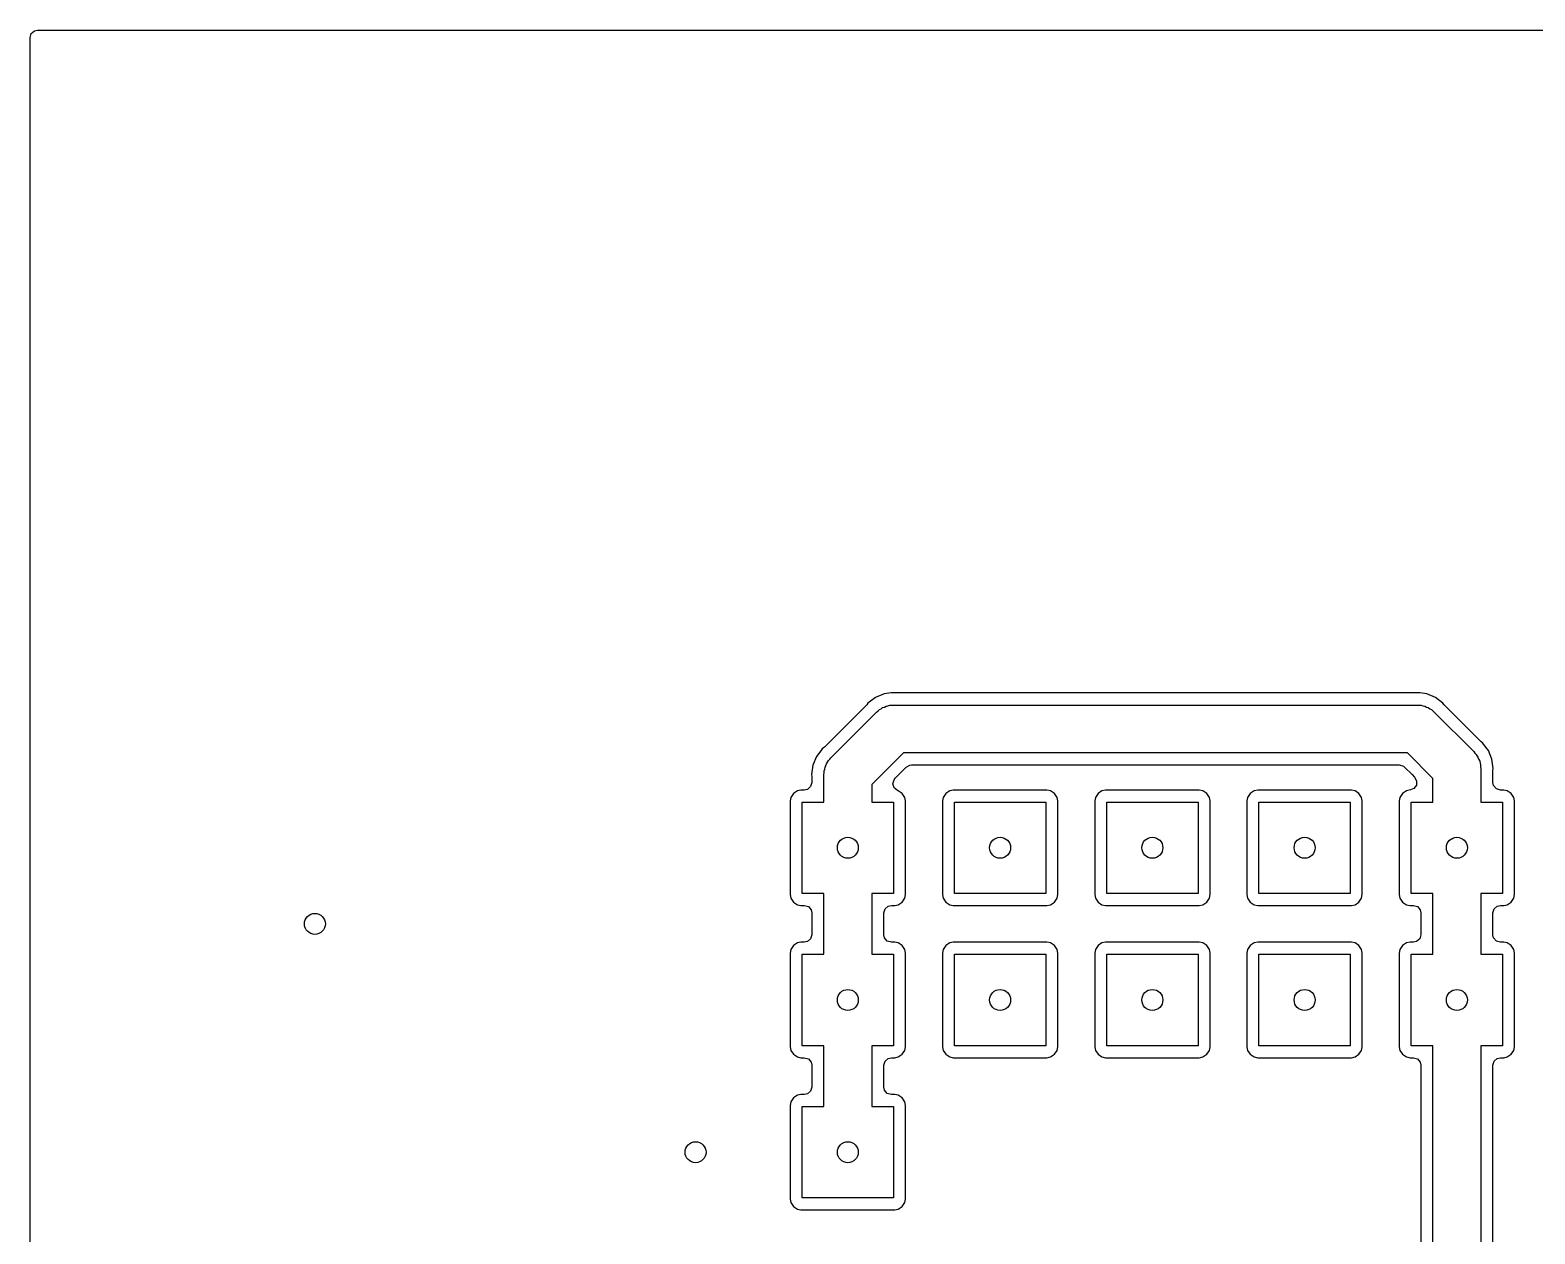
# Model space of a CAD drawing. Extents: x 0.01 to 1.99, y 0.01 to 1.59.
# Drawn here: x 0.013 to 1.001, y 0.796 to 1.587 of the extents above; entities that cross this region are included whole.
import ezdxf

# ---------------------------------------------------------------- set-up
doc = ezdxf.new("R2010")
doc.units = 0
doc.header["$MEASUREMENT"] = 0
doc.layers.add('BLACK', color=7, linetype='CONTINUOUS')

msp = doc.modelspace()

# ---------------------------------------------------------------- linework, layer by layer
at = {"layer": 'BLACK', "linetype": 'CONTINUOUS'}
for p, q in [((0.01297, 1.58207), (0.01376, 1.58475)), ((0.01297, 0.81922), (0.01297, 1.58207)), ((0.01376, 1.58475), (0.01587, 1.58658)), ((0.01587, 1.58658), (0.01793, 1.58703)), ((0.01793, 1.58703), (1.98207, 1.58703)), ((0.56808, 1.14865), (0.56314, 1.14486)), ((0.57383, 1.15103), (0.56808, 1.14865)), ((0.57845, 1.15164), (0.57383, 1.15103)), ((0.58, 1.15185), (0.57845, 1.15164)), ((0.58123, 1.15168), (0.58, 1.15185)), ((0.58187, 1.15164), (0.58123, 1.15168)), ((0.92213, 1.15164), (0.58187, 1.15164)), ((0.92277, 1.15168), (0.92213, 1.15164)), ((0.924, 1.15185), (0.92277, 1.15168)), ((0.92555, 1.15164), (0.924, 1.15185)), ((0.93017, 1.15103), (0.92555, 1.15164)), ((0.93592, 1.14865), (0.93017, 1.15103)), ((0.94086, 1.14486), (0.93592, 1.14865)), ((0.56196, 1.14339), (0.53461, 1.11604)), ((0.53886, 1.10914), (0.56886, 1.13914)), ((0.56238, 1.14388), (0.56196, 1.14339)), ((0.56314, 1.14486), (0.56238, 1.14388)), ((0.56314, 1.14486), (0.56314, 1.14486)), ((0.56886, 1.13914), (0.56987, 1.13986)), ((0.56987, 1.13986), (0.57074, 1.14074)), ((0.57074, 1.14074), (0.57185, 1.1413)), ((0.57185, 1.1413), (0.57285, 1.14203)), ((0.57285, 1.14203), (0.57403, 1.14241)), ((0.57403, 1.14241), (0.57513, 1.14298)), ((0.57513, 1.14298), (0.57636, 1.14317)), ((0.57636, 1.14317), (0.57754, 1.14355)), ((0.57754, 1.14355), (0.57878, 1.14355)), ((0.57878, 1.14355), (0.58, 1.14375)), ((0.58, 1.14375), (0.924, 1.14375)), ((0.924, 1.14375), (0.92522, 1.14355)), ((0.92522, 1.14355), (0.92646, 1.14355)), ((0.92646, 1.14355), (0.92764, 1.14317)), ((0.92764, 1.14317), (0.92887, 1.14298)), ((0.92887, 1.14298), (0.92997, 1.14241)), ((0.92997, 1.14241), (0.93115, 1.14203)), ((0.93115, 1.14203), (0.93215, 1.1413)), ((0.93215, 1.1413), (0.93326, 1.14074)), ((0.93326, 1.14074), (0.93413, 1.13986)), ((0.93413, 1.13986), (0.93514, 1.13914)), ((0.93514, 1.13914), (0.96114, 1.11314)), ((0.94162, 1.14388), (0.94086, 1.14486)), ((0.94204, 1.14339), (0.94162, 1.14388)), ((0.96539, 1.12004), (0.94204, 1.14339)), ((0.96588, 1.11962), (0.96539, 1.12004)), ((0.96686, 1.11886), (0.96588, 1.11962)), ((0.96993, 1.11486), (0.96686, 1.11886)), ((0.52935, 1.10992), (0.52697, 1.10417)), ((0.53219, 1.11362), (0.52935, 1.10992)), ((0.52935, 1.10992), (0.52935, 1.10992)), ((0.53314, 1.11486), (0.53219, 1.11362)), ((0.53219, 1.11362), (0.53219, 1.11362)), ((0.53412, 1.11562), (0.53314, 1.11486)), ((0.53461, 1.11604), (0.53412, 1.11562)), ((0.5367, 1.10615), (0.53726, 1.10726)), ((0.53726, 1.10726), (0.53814, 1.10813)), ((0.53814, 1.10813), (0.53886, 1.10914)), ((0.58652, 1.11225), (0.56575, 1.09148)), ((0.91748, 1.11225), (0.58652, 1.11225)), ((0.93425, 1.09548), (0.91748, 1.11225)), ((0.96114, 1.11314), (0.96186, 1.11213)), ((0.96186, 1.11213), (0.96274, 1.11126)), ((0.96274, 1.11126), (0.9633, 1.11015)), ((0.9633, 1.11015), (0.96403, 1.10915)), ((0.96403, 1.10915), (0.96441, 1.10797)), ((0.96441, 1.10797), (0.96498, 1.10687)), ((0.96498, 1.10687), (0.96517, 1.10564)), ((0.97065, 1.11392), (0.96993, 1.11486)), ((0.97303, 1.10817), (0.97065, 1.11392)), ((0.97385, 1.102), (0.97303, 1.10817)), ((0.97303, 1.10817), (0.97303, 1.10817)), ((0.52697, 1.10417), (0.52615, 1.098)), ((0.52615, 1.098), (0.52615, 1.098)), ((0.52615, 1.098), (0.52632, 1.09677)), ((0.53425, 1.098), (0.53445, 1.09922)), ((0.53425, 1.08), (0.53425, 1.098)), ((0.53445, 1.10046), (0.53483, 1.10164)), ((0.53445, 1.09922), (0.53445, 1.10046)), ((0.53483, 1.10164), (0.53502, 1.10287)), ((0.53502, 1.10287), (0.53559, 1.10397)), ((0.53559, 1.10397), (0.53597, 1.10515)), ((0.53597, 1.10515), (0.5367, 1.10615)), ((0.58111, 1.09568), (0.58834, 1.10291)), ((0.58834, 1.10291), (0.59079, 1.10424)), ((0.59079, 1.10424), (0.59185, 1.10436)), ((0.59185, 1.10436), (0.91215, 1.10436)), ((0.91215, 1.10436), (0.91483, 1.10357)), ((0.91483, 1.10357), (0.91566, 1.10291)), ((0.91566, 1.10291), (0.92057, 1.098)), ((0.92057, 1.098), (0.92223, 1.09634)), ((0.96517, 1.10564), (0.96555, 1.10446)), ((0.96555, 1.10446), (0.96555, 1.10322)), ((0.96555, 1.10322), (0.96575, 1.102)), ((0.96575, 1.102), (0.96575, 1.08)), ((0.97364, 1.10013), (0.97368, 1.10077)), ((0.97364, 1.09285), (0.97364, 1.10013)), ((0.97368, 1.10077), (0.97385, 1.102)), ((0.97385, 1.102), (0.97385, 1.102)), ((0.51692, 1.08744), (0.51431, 1.08569)), ((0.51922, 1.08789), (0.51692, 1.08744)), ((0.5214, 1.08789), (0.51922, 1.08789)), ((0.52346, 1.08834), (0.5214, 1.08789)), ((0.52557, 1.09017), (0.52346, 1.08834)), ((0.52636, 1.09285), (0.52557, 1.09017)), ((0.52632, 1.09677), (0.52636, 1.09613)), ((0.52636, 1.09613), (0.52636, 1.09285)), ((0.56575, 1.09148), (0.56575, 1.08)), ((0.57966, 1.09199), (0.58035, 1.0947)), ((0.58054, 1.08934), (0.57966, 1.09199)), ((0.58035, 1.0947), (0.58111, 1.09568)), ((0.58272, 1.08759), (0.58054, 1.08934)), ((0.58308, 1.08744), (0.58272, 1.08759)), ((0.58569, 1.08569), (0.58308, 1.08744)), ((0.58308, 1.08744), (0.58308, 1.08744)), ((0.61692, 1.08744), (0.61431, 1.08569)), ((0.61922, 1.08789), (0.61692, 1.08744)), ((0.68078, 1.08789), (0.61922, 1.08789)), ((0.68308, 1.08744), (0.68078, 1.08789)), ((0.68569, 1.08569), (0.68308, 1.08744)), ((0.71692, 1.08744), (0.71431, 1.08569)), ((0.71922, 1.08789), (0.71692, 1.08744)), ((0.78078, 1.08789), (0.71922, 1.08789)), ((0.78308, 1.08744), (0.78078, 1.08789)), ((0.78569, 1.08569), (0.78308, 1.08744)), ((0.81692, 1.08744), (0.81431, 1.08569)), ((0.81922, 1.08789), (0.81692, 1.08744)), ((0.88078, 1.08789), (0.81922, 1.08789)), ((0.88308, 1.08744), (0.88078, 1.08789)), ((0.88569, 1.08569), (0.88308, 1.08744)), ((0.91692, 1.08744), (0.91431, 1.08569)), ((0.9186, 1.08777), (0.91692, 1.08744)), ((0.91946, 1.08794), (0.9186, 1.08777)), ((0.92169, 1.08886), (0.91945, 1.08799)), ((0.91945, 1.08799), (0.91946, 1.08794)), ((0.92337, 1.0911), (0.92169, 1.08886)), ((0.92223, 1.09634), (0.92357, 1.09388)), ((0.92357, 1.09388), (0.92337, 1.0911)), ((0.93425, 1.08), (0.93425, 1.09548)), ((0.97409, 1.09079), (0.97364, 1.09285)), ((0.97592, 1.08868), (0.97409, 1.09079)), ((0.9786, 1.08789), (0.97592, 1.08868)), ((0.98078, 1.08789), (0.9786, 1.08789)), ((0.98308, 1.08744), (0.98078, 1.08789)), ((0.98078, 1.08789), (0.98078, 1.08789)), ((0.98569, 1.08569), (0.98308, 1.08744)), ((0.51256, 1.08308), (0.51211, 1.08078)), ((0.51211, 1.08078), (0.51211, 1.01922)), ((0.51431, 1.08569), (0.51256, 1.08308)), ((0.51256, 1.08308), (0.51256, 1.08308)), ((0.52, 1.02), (0.52, 1.08)), ((0.52, 1.08), (0.53425, 1.08)), ((0.56575, 1.08), (0.58, 1.08)), ((0.58, 1.08), (0.58, 1.02)), ((0.58744, 1.08308), (0.58569, 1.08569)), ((0.58789, 1.08078), (0.58744, 1.08308)), ((0.58789, 1.01922), (0.58789, 1.08078)), ((0.61256, 1.08308), (0.61211, 1.08078)), ((0.61211, 1.08078), (0.61211, 1.01922)), ((0.61431, 1.08569), (0.61256, 1.08308)), ((0.61256, 1.08308), (0.61256, 1.08308)), ((0.62, 1.02), (0.62, 1.08)), ((0.62, 1.08), (0.68, 1.08)), ((0.68, 1.08), (0.68, 1.02)), ((0.68744, 1.08308), (0.68569, 1.08569)), ((0.68789, 1.08078), (0.68744, 1.08308)), ((0.68789, 1.01922), (0.68789, 1.08078)), ((0.71256, 1.08308), (0.71211, 1.08078)), ((0.71211, 1.08078), (0.71211, 1.01922)), ((0.71431, 1.08569), (0.71256, 1.08308)), ((0.71256, 1.08308), (0.71256, 1.08308)), ((0.72, 1.02), (0.72, 1.08)), ((0.72, 1.08), (0.78, 1.08)), ((0.78, 1.08), (0.78, 1.02)), ((0.78744, 1.08308), (0.78569, 1.08569)), ((0.78789, 1.08078), (0.78744, 1.08308)), ((0.78789, 1.01922), (0.78789, 1.08078)), ((0.81256, 1.08308), (0.81211, 1.08078)), ((0.81211, 1.08078), (0.81211, 1.01922)), ((0.81431, 1.08569), (0.81256, 1.08308)), ((0.81256, 1.08308), (0.81256, 1.08308)), ((0.82, 1.02), (0.82, 1.08)), ((0.82, 1.08), (0.88, 1.08)), ((0.88, 1.08), (0.88, 1.02)), ((0.88744, 1.08308), (0.88569, 1.08569)), ((0.88789, 1.08078), (0.88744, 1.08308)), ((0.88789, 1.01922), (0.88789, 1.08078)), ((0.91256, 1.08308), (0.91211, 1.08078)), ((0.91211, 1.08078), (0.91211, 1.01922)), ((0.91431, 1.08569), (0.91256, 1.08308)), ((0.91256, 1.08308), (0.91256, 1.08308)), ((0.92, 1.02), (0.92, 1.08)), ((0.92, 1.08), (0.93425, 1.08)), ((0.96575, 1.08), (0.98, 1.08)), ((0.98, 1.08), (0.98, 1.02)), ((0.98744, 1.08308), (0.98569, 1.08569)), ((0.98789, 1.08078), (0.98744, 1.08308)), ((0.98789, 1.01922), (0.98789, 1.08078)), ((0.51211, 1.01922), (0.51256, 1.01692)), ((0.53425, 1.02), (0.52, 1.02)), ((0.53425, 0.98), (0.53425, 1.02)), ((0.58, 1.02), (0.56575, 1.02)), ((0.56575, 1.02), (0.56575, 0.98)), ((0.58744, 1.01692), (0.58789, 1.01922)), ((0.58789, 1.01922), (0.58789, 1.01922)), ((0.61211, 1.01922), (0.61256, 1.01692)), ((0.68, 1.02), (0.62, 1.02)), ((0.68744, 1.01692), (0.68789, 1.01922)), ((0.68789, 1.01922), (0.68789, 1.01922)), ((0.71211, 1.01922), (0.71256, 1.01692)), ((0.78, 1.02), (0.72, 1.02)), ((0.78744, 1.01692), (0.78789, 1.01922)), ((0.78789, 1.01922), (0.78789, 1.01922)), ((0.81211, 1.01922), (0.81256, 1.01692)), ((0.88, 1.02), (0.82, 1.02)), ((0.88744, 1.01692), (0.88789, 1.01922)), ((0.91211, 1.01922), (0.91256, 1.01692)), ((0.93425, 1.02), (0.92, 1.02)), ((0.93425, 0.98), (0.93425, 1.02)), ((0.98, 1.02), (0.96575, 1.02)), ((0.96575, 1.02), (0.96575, 0.98)), ((0.98744, 1.01692), (0.98789, 1.01922)), ((0.51256, 1.01692), (0.51256, 1.01692)), ((0.51256, 1.01692), (0.51431, 1.01431)), ((0.51431, 1.01431), (0.51692, 1.01256)), ((0.51692, 1.01256), (0.51692, 1.01256)), ((0.51692, 1.01256), (0.51922, 1.01211)), ((0.51922, 1.01211), (0.51922, 1.01211)), ((0.51922, 1.01211), (0.5214, 1.01211)), ((0.5214, 1.01211), (0.52408, 1.01132)), ((0.52408, 1.01132), (0.52591, 1.00921)), ((0.52591, 1.00921), (0.52636, 1.00715)), ((0.57364, 1.00715), (0.57443, 1.00983)), ((0.57443, 1.00983), (0.57654, 1.01166)), ((0.57654, 1.01166), (0.5786, 1.01211)), ((0.5786, 1.01211), (0.58078, 1.01211)), ((0.58078, 1.01211), (0.58308, 1.01256)), ((0.58308, 1.01256), (0.58569, 1.01431)), ((0.58308, 1.01256), (0.58308, 1.01256)), ((0.58569, 1.01431), (0.58744, 1.01692)), ((0.61256, 1.01692), (0.61256, 1.01692)), ((0.61256, 1.01692), (0.61431, 1.01431)), ((0.61431, 1.01431), (0.61692, 1.01256)), ((0.61692, 1.01256), (0.61692, 1.01256)), ((0.61692, 1.01256), (0.61922, 1.01211)), ((0.61922, 1.01211), (0.61922, 1.01211)), ((0.61922, 1.01211), (0.68078, 1.01211)), ((0.68078, 1.01211), (0.68308, 1.01256)), ((0.68308, 1.01256), (0.68569, 1.01431)), ((0.68308, 1.01256), (0.68308, 1.01256)), ((0.68569, 1.01431), (0.68744, 1.01692)), ((0.71256, 1.01692), (0.71256, 1.01692)), ((0.71256, 1.01692), (0.71431, 1.01431)), ((0.71431, 1.01431), (0.71692, 1.01256)), ((0.71692, 1.01256), (0.71692, 1.01256)), ((0.71692, 1.01256), (0.71922, 1.01211)), ((0.71922, 1.01211), (0.71922, 1.01211)), ((0.71922, 1.01211), (0.78078, 1.01211)), ((0.78078, 1.01211), (0.78308, 1.01256)), ((0.78308, 1.01256), (0.78569, 1.01431)), ((0.78308, 1.01256), (0.78308, 1.01256)), ((0.78569, 1.01431), (0.78744, 1.01692)), ((0.81256, 1.01692), (0.81256, 1.01692)), ((0.81256, 1.01692), (0.81431, 1.01431)), ((0.81431, 1.01431), (0.81692, 1.01256)), ((0.81692, 1.01256), (0.81692, 1.01256)), ((0.81692, 1.01256), (0.81922, 1.01211)), ((0.81922, 1.01211), (0.81922, 1.01211)), ((0.81922, 1.01211), (0.88078, 1.01211)), ((0.88078, 1.01211), (0.88308, 1.01256)), ((0.88308, 1.01256), (0.88569, 1.01431)), ((0.88308, 1.01256), (0.88308, 1.01256)), ((0.88569, 1.01431), (0.88744, 1.01692)), ((0.91256, 1.01692), (0.91256, 1.01692)), ((0.91256, 1.01692), (0.91431, 1.01431)), ((0.91431, 1.01431), (0.91692, 1.01256)), ((0.91692, 1.01256), (0.91692, 1.01256)), ((0.91692, 1.01256), (0.91922, 1.01211)), ((0.91922, 1.01211), (0.91922, 1.01211)), ((0.91922, 1.01211), (0.9214, 1.01211)), ((0.9214, 1.01211), (0.92408, 1.01132)), ((0.92408, 1.01132), (0.92591, 1.00921)), ((0.92591, 1.00921), (0.92636, 1.00715)), ((0.97364, 1.00715), (0.97443, 1.00983)), ((0.97443, 1.00983), (0.97654, 1.01166)), ((0.97654, 1.01166), (0.9786, 1.01211)), ((0.9786, 1.01211), (0.98078, 1.01211)), ((0.98078, 1.01211), (0.98308, 1.01256)), ((0.98308, 1.01256), (0.98569, 1.01431)), ((0.98308, 1.01256), (0.98308, 1.01256)), ((0.98569, 1.01431), (0.98744, 1.01692)), ((0.52636, 1.00715), (0.52636, 0.99285)), ((0.57364, 0.99285), (0.57364, 1.00715)), ((0.92636, 1.00715), (0.92636, 0.99285)), ((0.97364, 0.99285), (0.97364, 1.00715)), ((0.52346, 0.98834), (0.5214, 0.98789)), ((0.52557, 0.99017), (0.52346, 0.98834)), ((0.52636, 0.99285), (0.52557, 0.99017)), ((0.57409, 0.99079), (0.57364, 0.99285)), ((0.57592, 0.98868), (0.57409, 0.99079)), ((0.5786, 0.98789), (0.57592, 0.98868)), ((0.92346, 0.98834), (0.9214, 0.98789)), ((0.92557, 0.99017), (0.92346, 0.98834)), ((0.92636, 0.99285), (0.92557, 0.99017)), ((0.97409, 0.99079), (0.97364, 0.99285)), ((0.97592, 0.98868), (0.97409, 0.99079)), ((0.9786, 0.98789), (0.97592, 0.98868)), ((0.51256, 0.98308), (0.51211, 0.98078)), ((0.51211, 0.98078), (0.51211, 0.91922)), ((0.51431, 0.98569), (0.51256, 0.98308)), ((0.51256, 0.98308), (0.51256, 0.98308)), ((0.51692, 0.98744), (0.51431, 0.98569)), ((0.51922, 0.98789), (0.51692, 0.98744)), ((0.5214, 0.98789), (0.51922, 0.98789)), ((0.52, 0.92), (0.52, 0.98)), ((0.52, 0.98), (0.53425, 0.98)), ((0.56575, 0.98), (0.58, 0.98)), ((0.58078, 0.98789), (0.5786, 0.98789)), ((0.58, 0.98), (0.58, 0.92)), ((0.58308, 0.98744), (0.58078, 0.98789)), ((0.58078, 0.98789), (0.58078, 0.98789)), ((0.58569, 0.98569), (0.58308, 0.98744)), ((0.58744, 0.98308), (0.58569, 0.98569)), ((0.58789, 0.98078), (0.58744, 0.98308)), ((0.58789, 0.91922), (0.58789, 0.98078)), ((0.61256, 0.98308), (0.61211, 0.98078)), ((0.61211, 0.98078), (0.61211, 0.91922)), ((0.61431, 0.98569), (0.61256, 0.98308)), ((0.61256, 0.98308), (0.61256, 0.98308)), ((0.61692, 0.98744), (0.61431, 0.98569)), ((0.61922, 0.98789), (0.61692, 0.98744)), ((0.68078, 0.98789), (0.61922, 0.98789)), ((0.62, 0.92), (0.62, 0.98)), ((0.62, 0.98), (0.68, 0.98)), ((0.68, 0.98), (0.68, 0.92)), ((0.68308, 0.98744), (0.68078, 0.98789)), ((0.68569, 0.98569), (0.68308, 0.98744)), ((0.68744, 0.98308), (0.68569, 0.98569)), ((0.68789, 0.98078), (0.68744, 0.98308)), ((0.68789, 0.91922), (0.68789, 0.98078)), ((0.71256, 0.98308), (0.71211, 0.98078)), ((0.71211, 0.98078), (0.71211, 0.91922)), ((0.71431, 0.98569), (0.71256, 0.98308)), ((0.71256, 0.98308), (0.71256, 0.98308)), ((0.71692, 0.98744), (0.71431, 0.98569)), ((0.71922, 0.98789), (0.71692, 0.98744)), ((0.78078, 0.98789), (0.71922, 0.98789)), ((0.72, 0.92), (0.72, 0.98)), ((0.72, 0.98), (0.78, 0.98)), ((0.78, 0.98), (0.78, 0.92)), ((0.78308, 0.98744), (0.78078, 0.98789)), ((0.78569, 0.98569), (0.78308, 0.98744)), ((0.78744, 0.98308), (0.78569, 0.98569)), ((0.78789, 0.98078), (0.78744, 0.98308)), ((0.78789, 0.91922), (0.78789, 0.98078)), ((0.81256, 0.98308), (0.81211, 0.98078)), ((0.81211, 0.98078), (0.81211, 0.91922)), ((0.81431, 0.98569), (0.81256, 0.98308)), ((0.81256, 0.98308), (0.81256, 0.98308)), ((0.81692, 0.98744), (0.81431, 0.98569)), ((0.81922, 0.98789), (0.81692, 0.98744)), ((0.88078, 0.98789), (0.81922, 0.98789)), ((0.82, 0.92), (0.82, 0.98)), ((0.82, 0.98), (0.88, 0.98)), ((0.88, 0.98), (0.88, 0.92)), ((0.88308, 0.98744), (0.88078, 0.98789)), ((0.88569, 0.98569), (0.88308, 0.98744)), ((0.88744, 0.98308), (0.88569, 0.98569)), ((0.88789, 0.98078), (0.88744, 0.98308)), ((0.88789, 0.91922), (0.88789, 0.98078)), ((0.91256, 0.98308), (0.91211, 0.98078)), ((0.91211, 0.98078), (0.91211, 0.91922)), ((0.91431, 0.98569), (0.91256, 0.98308)), ((0.91256, 0.98308), (0.91256, 0.98308)), ((0.91692, 0.98744), (0.91431, 0.98569)), ((0.91922, 0.98789), (0.91692, 0.98744)), ((0.9214, 0.98789), (0.91922, 0.98789)), ((0.92, 0.92), (0.92, 0.98)), ((0.92, 0.98), (0.93425, 0.98)), ((0.96575, 0.98), (0.98, 0.98)), ((0.98078, 0.98789), (0.9786, 0.98789)), ((0.98, 0.98), (0.98, 0.92)), ((0.98308, 0.98744), (0.98078, 0.98789)), ((0.98078, 0.98789), (0.98078, 0.98789)), ((0.98569, 0.98569), (0.98308, 0.98744)), ((0.98744, 0.98308), (0.98569, 0.98569)), ((0.98789, 0.98078), (0.98744, 0.98308)), ((0.98789, 0.91922), (0.98789, 0.98078)), ((0.51211, 0.91922), (0.51256, 0.91692)), ((0.53425, 0.92), (0.52, 0.92)), ((0.53425, 0.88), (0.53425, 0.92)), ((0.58, 0.92), (0.56575, 0.92)), ((0.56575, 0.92), (0.56575, 0.88)), ((0.58744, 0.91692), (0.58789, 0.91922)), ((0.58789, 0.91922), (0.58789, 0.91922)), ((0.61211, 0.91922), (0.61256, 0.91692)), ((0.68, 0.92), (0.62, 0.92)), ((0.68744, 0.91692), (0.68789, 0.91922)), ((0.68789, 0.91922), (0.68789, 0.91922)), ((0.71211, 0.91922), (0.71256, 0.91692)), ((0.78, 0.92), (0.72, 0.92)), ((0.78744, 0.91692), (0.78789, 0.91922)), ((0.78789, 0.91922), (0.78789, 0.91922)), ((0.81211, 0.91922), (0.81256, 0.91692)), ((0.88, 0.92), (0.82, 0.92)), ((0.88744, 0.91692), (0.88789, 0.91922)), ((0.91211, 0.91922), (0.91256, 0.91692)), ((0.93425, 0.92), (0.92, 0.92)), ((0.93425, 0.8885), (0.93425, 0.92)), ((0.98, 0.92), (0.96575, 0.92)), ((0.96575, 0.92), (0.96575, 0.8885)), ((0.98744, 0.91692), (0.98789, 0.91922)), ((0.51256, 0.91692), (0.51256, 0.91692)), ((0.51256, 0.91692), (0.51431, 0.91431)), ((0.51431, 0.91431), (0.51692, 0.91256)), ((0.51692, 0.91256), (0.51692, 0.91256)), ((0.51692, 0.91256), (0.51922, 0.91211)), ((0.51922, 0.91211), (0.51922, 0.91211)), ((0.51922, 0.91211), (0.5214, 0.91211)), ((0.5214, 0.91211), (0.52408, 0.91132)), ((0.52408, 0.91132), (0.52591, 0.90921)), ((0.52591, 0.90921), (0.52636, 0.90715)), ((0.57364, 0.90715), (0.57443, 0.90983)), ((0.57443, 0.90983), (0.57654, 0.91166)), ((0.57654, 0.91166), (0.5786, 0.91211)), ((0.5786, 0.91211), (0.58078, 0.91211)), ((0.58078, 0.91211), (0.58308, 0.91256)), ((0.58308, 0.91256), (0.58569, 0.91431)), ((0.58308, 0.91256), (0.58308, 0.91256)), ((0.58569, 0.91431), (0.58744, 0.91692)), ((0.61256, 0.91692), (0.61256, 0.91692)), ((0.61256, 0.91692), (0.61431, 0.91431)), ((0.61431, 0.91431), (0.61692, 0.91256)), ((0.61692, 0.91256), (0.61692, 0.91256)), ((0.61692, 0.91256), (0.61922, 0.91211)), ((0.61922, 0.91211), (0.61922, 0.91211)), ((0.61922, 0.91211), (0.68078, 0.91211)), ((0.68078, 0.91211), (0.68308, 0.91256)), ((0.68308, 0.91256), (0.68569, 0.91431)), ((0.68308, 0.91256), (0.68308, 0.91256)), ((0.68569, 0.91431), (0.68744, 0.91692)), ((0.71256, 0.91692), (0.71256, 0.91692)), ((0.71256, 0.91692), (0.71431, 0.91431)), ((0.71431, 0.91431), (0.71692, 0.91256)), ((0.71692, 0.91256), (0.71692, 0.91256)), ((0.71692, 0.91256), (0.71922, 0.91211)), ((0.71922, 0.91211), (0.71922, 0.91211)), ((0.71922, 0.91211), (0.78078, 0.91211)), ((0.78078, 0.91211), (0.78308, 0.91256)), ((0.78308, 0.91256), (0.78569, 0.91431)), ((0.78308, 0.91256), (0.78308, 0.91256)), ((0.78569, 0.91431), (0.78744, 0.91692)), ((0.81256, 0.91692), (0.81256, 0.91692)), ((0.81256, 0.91692), (0.81431, 0.91431)), ((0.81431, 0.91431), (0.81692, 0.91256)), ((0.81692, 0.91256), (0.81692, 0.91256)), ((0.81692, 0.91256), (0.81922, 0.91211)), ((0.81922, 0.91211), (0.81922, 0.91211)), ((0.81922, 0.91211), (0.88078, 0.91211)), ((0.88078, 0.91211), (0.88308, 0.91256)), ((0.88308, 0.91256), (0.88569, 0.91431)), ((0.88308, 0.91256), (0.88308, 0.91256)), ((0.88569, 0.91431), (0.88744, 0.91692)), ((0.91256, 0.91692), (0.91256, 0.91692)), ((0.91256, 0.91692), (0.91431, 0.91431)), ((0.91431, 0.91431), (0.91692, 0.91256)), ((0.91692, 0.91256), (0.91692, 0.91256)), ((0.91692, 0.91256), (0.91922, 0.91211)), ((0.91922, 0.91211), (0.91922, 0.91211)), ((0.91922, 0.91211), (0.9214, 0.91211)), ((0.9214, 0.91211), (0.92408, 0.91132)), ((0.92408, 0.91132), (0.92591, 0.90921)), ((0.92591, 0.90921), (0.92636, 0.90715)), ((0.97364, 0.90715), (0.97443, 0.90983)), ((0.97443, 0.90983), (0.97654, 0.91166)), ((0.97654, 0.91166), (0.9786, 0.91211)), ((0.9786, 0.91211), (0.98078, 0.91211)), ((0.98078, 0.91211), (0.98308, 0.91256)), ((0.98308, 0.91256), (0.98569, 0.91431)), ((0.98308, 0.91256), (0.98308, 0.91256)), ((0.98569, 0.91431), (0.98744, 0.91692)), ((0.52636, 0.90715), (0.52636, 0.89285)), ((0.57364, 0.89285), (0.57364, 0.90715)), ((0.92636, 0.90715), (0.92636, 0.72129)), ((0.97364, 0.72129), (0.97364, 0.90715)), ((0.52557, 0.89017), (0.52346, 0.88834)), ((0.52636, 0.89285), (0.52557, 0.89017)), ((0.57409, 0.89079), (0.57364, 0.89285)), ((0.57592, 0.88868), (0.57409, 0.89079)), ((0.51256, 0.88308), (0.51211, 0.88078)), ((0.51211, 0.88078), (0.51211, 0.81922)), ((0.51431, 0.88569), (0.51256, 0.88308)), ((0.51256, 0.88308), (0.51256, 0.88308)), ((0.51692, 0.88744), (0.51431, 0.88569)), ((0.51922, 0.88789), (0.51692, 0.88744)), ((0.5214, 0.88789), (0.51922, 0.88789)), ((0.52, 0.82), (0.52, 0.88)), ((0.52, 0.88), (0.53425, 0.88)), ((0.52346, 0.88834), (0.5214, 0.88789)), ((0.56575, 0.88), (0.58, 0.88)), ((0.5786, 0.88789), (0.57592, 0.88868)), ((0.58078, 0.88789), (0.5786, 0.88789)), ((0.58, 0.88), (0.58, 0.82)), ((0.58308, 0.88744), (0.58078, 0.88789)), ((0.58078, 0.88789), (0.58078, 0.88789)), ((0.58569, 0.88569), (0.58308, 0.88744)), ((0.58744, 0.88308), (0.58569, 0.88569)), ((0.58789, 0.88078), (0.58744, 0.88308)), ((0.58789, 0.81922), (0.58789, 0.88078)), ((0.93425, 0.71941), (0.93425, 0.8885)), ((0.96575, 0.8885), (0.96575, 0.71941)), ((0.01297, 0.44), (0.01297, 0.81922)), ((0.51211, 0.81922), (0.51256, 0.81692)), ((0.51256, 0.81692), (0.51256, 0.81692)), ((0.51256, 0.81692), (0.51431, 0.81431)), ((0.51431, 0.81431), (0.51692, 0.81256)), ((0.51692, 0.81256), (0.51692, 0.81256)), ((0.51692, 0.81256), (0.51922, 0.81211)), ((0.51922, 0.81211), (0.51922, 0.81211)), ((0.51922, 0.81211), (0.58078, 0.81211)), ((0.58, 0.82), (0.52, 0.82)), ((0.58078, 0.81211), (0.58308, 0.81256)), ((0.58308, 0.81256), (0.58569, 0.81431)), ((0.58308, 0.81256), (0.58308, 0.81256)), ((0.58569, 0.81431), (0.58744, 0.81692)), ((0.58744, 0.81692), (0.58789, 0.81922))]:
    msp.add_line(p, q, dxfattribs=at)
at = {"layer": 'BLACK'}
for centre in [(0.55, 1.05), (0.65, 1.05), (0.75, 1.05), (0.85, 1.05), (0.95, 1.05), (0.2, 1), (0.55, 0.95), (0.65, 0.95), (0.75, 0.95), (0.85, 0.95), (0.95, 0.95), (0.45, 0.85), (0.55, 0.85)]:
    msp.add_circle(centre, 0.00689, dxfattribs=at)

doc.saveas('drawing.dxf')
